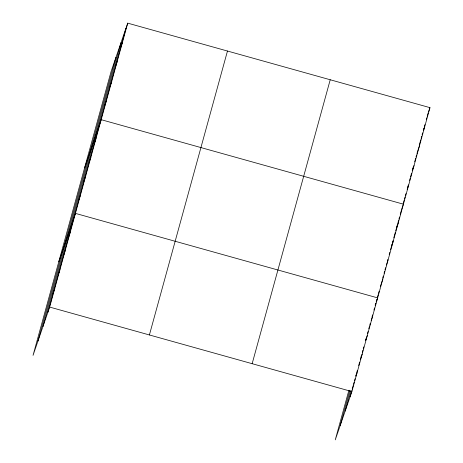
<?xml version="1.0" encoding="UTF-8"?>
<svg xmlns="http://www.w3.org/2000/svg" width="463" height="463" viewBox="0 0 463 463"><rect width="100%" height="100%" fill="white"/><g stroke="black" fill="none" stroke-linecap="round" stroke-linejoin="round"><path stroke-width="0.69" d="M37.931 341.15L116.01 57.221M42.972 326.513L121.046 42.584M47.863 312.311L125.936 28.382M127.736 23.15L111.114 71.424L33.041 355.352L49.663 307.079L127.736 23.15L429.959 107.647L351.886 391.576L335.264 439.85L348.813 390.575M149.399 334.963L227.472 51.034M252.15 363.692L330.223 79.763M340.155 425.647L349.883 390.251M345.19 411.011L350.728 390.882M350.08 396.808L351.799 390.564M352.181 389.175L353.136 385.702M353.518 384.313L354.091 382.235M354.473 380.846L355.046 378.763M355.81 375.985L356.383 373.907M356.759 372.518L357.332 370.435M358.669 365.579L359.624 362.107M360.961 357.245L361.534 355.167M362.298 352.389L362.87 350.306M363.252 348.917L363.825 346.839M366.111 338.511L365.538 340.589L367.344 335.357M367.448 333.649L368.021 331.566M368.785 328.794L369.358 326.71M369.74 325.321L370.313 323.238M372.032 316.993L372.599 314.909M373.936 310.054L374.509 307.97M375.273 305.192L375.846 303.115L375.146 305.14M376.228 301.726L376.801 299.642M377.565 296.864L378.138 294.781M378.52 293.397L379.093 291.314M380.424 286.452L380.997 284.375M382.716 278.124L383.289 276.046M384.053 273.268L384.626 271.185M385.008 269.796L385.581 267.718M387.3 261.468L387.872 259.384M389.204 254.528L389.777 252.445M390.54 249.673L391.113 247.589M391.495 246.2L392.068 244.117M392.45 242.728L393.023 240.65M393.787 237.872L395.315 232.316M395.697 230.933L396.27 228.849M396.646 227.46L397.601 223.988M397.983 222.605L398.556 220.521M398.938 219.132L399.511 217.049M400.275 214.276L401.421 210.109M403.128 203.899L404.077 200.45M404.454 199.073L405.027 197.001M405.403 195.623L405.97 193.557M407.677 187.347L408.25 185.281M409.576 180.454L410.143 178.388M410.525 177.005L411.468 173.561M412.799 168.735L413.366 166.663M414.692 161.836L415.641 158.387M416.023 157.009L416.59 154.943M416.972 153.56L417.539 151.494M419.246 145.289L420.763 139.774M421.139 138.391L421.712 136.325M422.088 134.947L422.655 132.875M423.413 130.12L423.986 128.048M424.363 126.671L424.936 124.599M426.261 119.772L426.828 117.706M427.21 116.329L428.159 112.879M120.629 47.689L122.429 42.457M115.322 66.996L117.122 61.764M110.009 86.303L111.809 81.071M104.702 105.61L106.502 100.378M84.573 167.959L101.194 119.686L403.412 204.183L401.612 209.415M94.238 143.657L96.038 138.425M89.087 162.397L90.887 157.165M83.93 181.137L85.736 175.905M78.779 199.877L80.579 194.645M58.807 261.653L75.428 213.385L377.646 297.883L376.297 301.807M68.472 237.351L70.278 232.119M63.321 256.091L65.121 250.859M58.17 274.831L59.97 269.599M53.013 293.571L54.819 288.339M428.605 111.571L429.959 107.647M423.523 130.225L424.646 126.955M417.765 150.84L419.339 146.262M412.232 170.801L414.032 165.569M407.145 189.454L408.719 184.876M396.455 228.155L398.261 222.923M391.53 246.241L393.104 241.663M386.379 264.981L387.953 260.403M381.223 283.721L382.803 279.143M371.147 320.541L372.495 316.623M360.388 359.329L362.188 354.097M355.908 376.106L357.037 372.837M49.663 307.079L351.886 391.576"/></g></svg>
